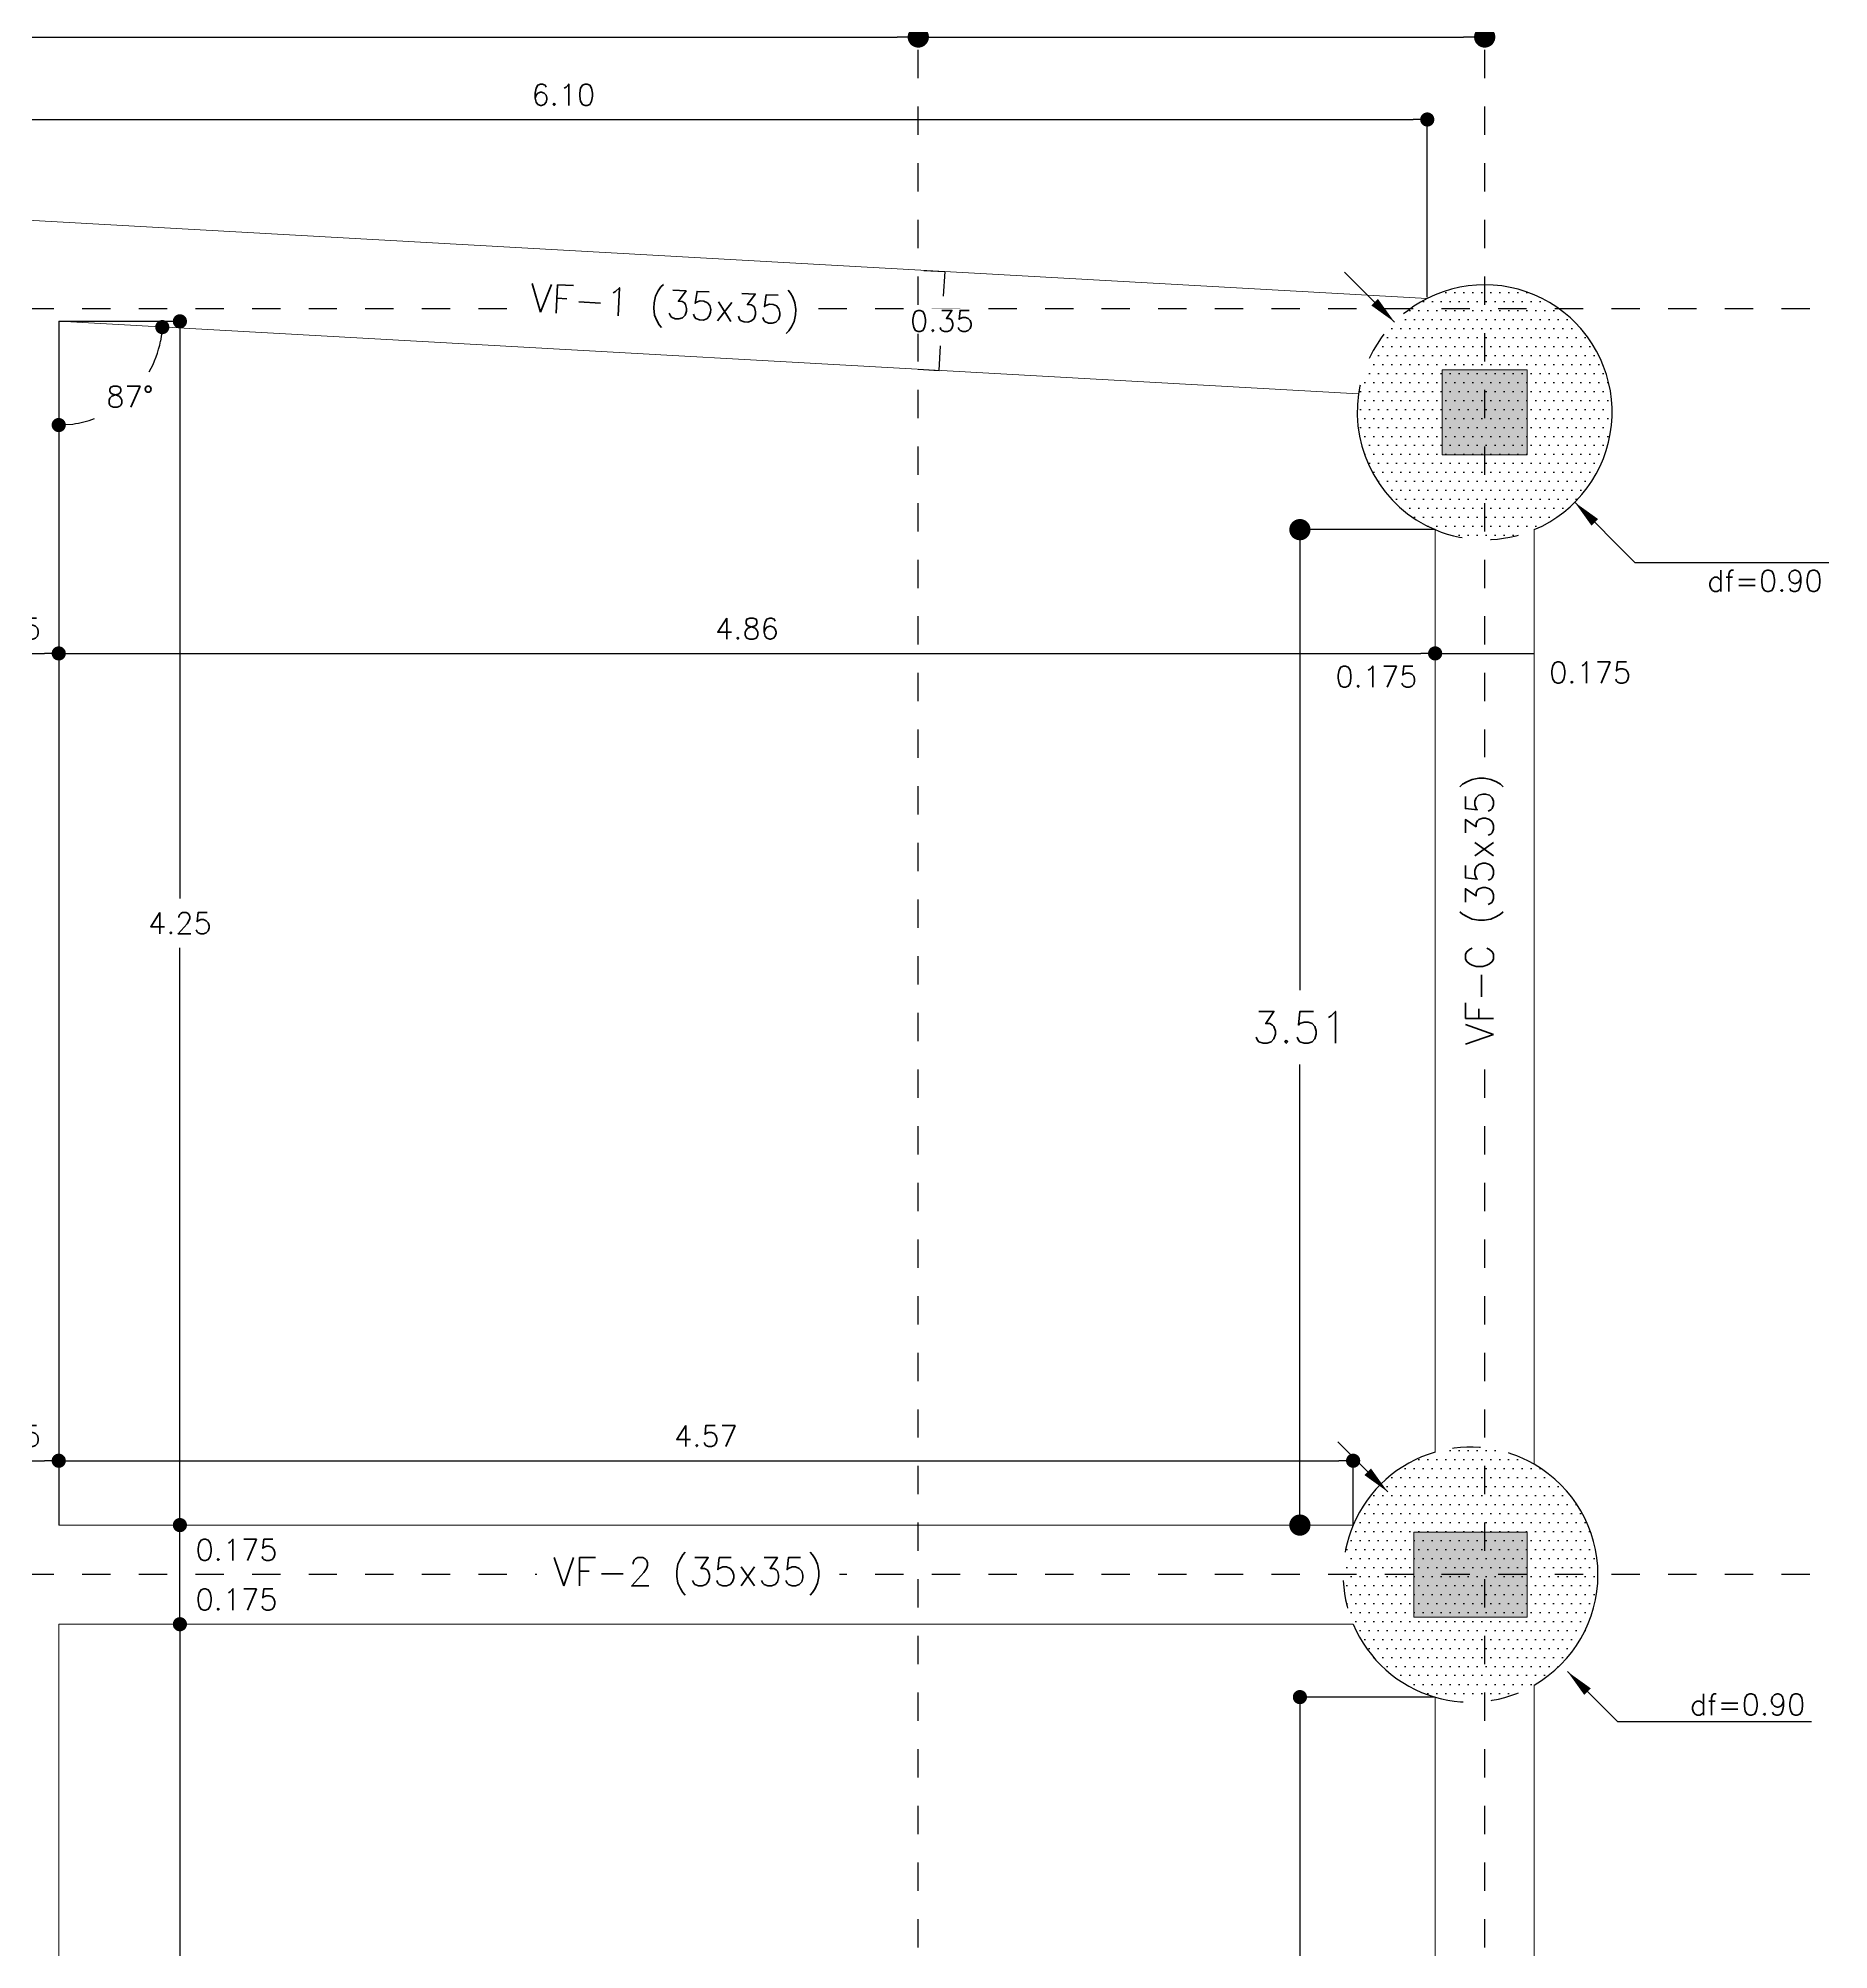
# Model space of a CAD drawing. Header units: millimetres. Extents: x -0.7 to 82.3, y -14.8 to 42.8.
# Drawn here: x 30.61 to 36.93, y 23.87 to 30.62 of the extents above; entities that cross this region are included whole.
import ezdxf
from ezdxf.enums import TextEntityAlignment as Align

# ---------------------------------------------------------------- set-up
doc = ezdxf.new("R2010")
doc.units = ezdxf.units.MM
doc.header["$LTSCALE"] = 0.01
doc.header["$PDMODE"] = 3
doc.linetypes.add('DASHDOT', pattern=[1, 0.5, -0.25, 0, -0.25])
doc.linetypes.add('DASHED2', pattern=[0.375, 0.25, -0.125])
doc.layers.add('FC_COLUMNAS', color=5, linetype='Continuous', lineweight=15)
doc.layers.add('FC_VIGAS', color=2, linetype='Continuous', lineweight=0)
for name, color, linetype in [('FC_COTAS', 1, 'Continuous'), ('FC_COTAS EJES', 1, 'Continuous'), ('FC_EJES', 1, 'DASHDOT'), ('FC_HATCH 252', 252, 'Continuous'), ('FC_HATCH COLUMNAS', 253, 'Continuous'), ('FC_OBSERVACIONES', 7, 'Continuous'), ('FC_PILAS', 5, 'Continuous'), ('FC_PROYECCION', 6, 'DASHED2'), ('FC_R-80', 11, 'Continuous'), ('FC_REVISION', 32, 'Continuous')]:
    doc.layers.add(name, color=color, linetype=linetype)
doc.styles.add('FC_TEXT', font='romans.shx', dxfattribs={"height": 0.002})
doc.styles.add('FC_TEXT1', font='romans.shx')
doc.dimstyles.new('FC_COTAS', dxfattribs={"dimtxt": 0.0015, "dimasz": 0.001, "dimexe": 0, "dimexo": 0, "dimgap": 0.001, "dimtad": 1, "dimtih": 1, "dimtoh": 1, "dimzin": 0, "dimdsep": 46, "dimtxsty": 'FC_TEXT1', "dimblk": 'DOT', "dimcen": 0.09, "dimclrd": 256, "dimclre": 256, "dimclrt": 256, "dimadec": 0, "dimazin": 0, "dimtfac": 1, "dimtix": 1, "dimtmove": 2, "dimatfit": 3, "dimfxl": 1.002, "dimtolj": 1, "dimtzin": 0, "dimlwd": -1, "dimarcsym": 0})
doc.dimstyles.new('FC_COTAS EJES', dxfattribs={"dimtxt": 0.002, "dimasz": 0.0015, "dimexe": 0, "dimexo": 0, "dimgap": 0.001, "dimtad": 1, "dimtih": 1, "dimtoh": 1, "dimzin": 0, "dimdsep": 46, "dimtxsty": 'FC_TEXT1', "dimblk": 'DOT', "dimcen": 0.09, "dimclrd": 256, "dimclre": 256, "dimclrt": 256, "dimadec": 0, "dimazin": 0, "dimtfac": 1, "dimtix": 1, "dimtmove": 2, "dimatfit": 3, "dimfxl": 1.002, "dimtolj": 1, "dimtzin": 0, "dimlwd": -1, "dimarcsym": 0})

# ---------------------------------------------------------------- blocks, each defined once
blk = doc.blocks.new('_Dot')
at = {"color": 0, "linetype": 'ByBlock', "lineweight": -2}
blk.add_line((-0.5, 0), (-1, 0), dxfattribs=at)
at = {"color": 0, "linetype": 'ByBlock', "const_width": 0.5}
blk.add_lwpolyline([(-0.25, 0, 1), (0.25, 0, 1)], format="xyb", close=True, dxfattribs=at)
blk = doc.blocks.new('*D308')
at = {"layer": 'Defpoints', "color": 0, "ltscale": 0.6, "transparency": 16777216}
for p in [(0.5, 0.9592), (5.05, 0.9592), (5.05, 0.9592)]:
    blk.add_point(p, dxfattribs=at)
at = {"layer": 'FC_COTAS EJES', "ltscale": 0.6, "transparency": 16777216}
blk.add_line((0.575, 0.9592), (4.975, 0.9592), dxfattribs=at)
at = {"layer": 'FC_COTAS EJES', "ltscale": 0.6, "transparency": 16777216, "xscale": 0.075, "yscale": 0.075, "zscale": 0.075, "rotation": 180}
blk.add_blockref('_Dot', (0.5, 0.9592), dxfattribs=at)
at = {"layer": 'FC_COTAS EJES', "ltscale": 0.6, "transparency": 16777216, "xscale": 0.075, "yscale": 0.075, "zscale": 0.075}
blk.add_blockref('_Dot', (5.05, 0.9592), dxfattribs=at)
at = {"layer": 'FC_COTAS EJES', "ltscale": 0.6, "transparency": 16777216, "insert": (2.775, 1.0592), "char_height": 0.1, "attachment_point": 5, "style": 'FC_TEXT1'}
blk.add_mtext('\\A1;4.55', dxfattribs=at)
blk = doc.blocks.new('*D309')
at = {"layer": 'Defpoints', "color": 0, "ltscale": 0.6, "transparency": 16777216}
for p in [(5.05, 0.9592), (7.05, 1.003), (7.05, 0.9592)]:
    blk.add_point(p, dxfattribs=at)
at = {"layer": 'FC_COTAS EJES', "ltscale": 0.6, "transparency": 16777216}
blk.add_line((5.125, 0.9592), (6.975, 0.9592), dxfattribs=at)
at = {"layer": 'FC_COTAS EJES', "lineweight": -2, "ltscale": 0.6, "transparency": 16777216}
blk.add_line((7.05, 1.003), (7.05, 0.9592), dxfattribs=at)
at = {"layer": 'FC_COTAS EJES', "ltscale": 0.6, "transparency": 16777216, "xscale": 0.075, "yscale": 0.075, "zscale": 0.075, "rotation": 180}
blk.add_blockref('_Dot', (5.05, 0.9592), dxfattribs=at)
at = {"layer": 'FC_COTAS EJES', "ltscale": 0.6, "transparency": 16777216, "xscale": 0.075, "yscale": 0.075, "zscale": 0.075}
blk.add_blockref('_Dot', (7.05, 0.9592), dxfattribs=at)
at = {"layer": 'FC_COTAS EJES', "ltscale": 0.6, "transparency": 16777216, "insert": (6.05, 1.0592), "char_height": 0.1, "attachment_point": 5, "style": 'FC_TEXT1'}
blk.add_mtext('\\A1;2.00', dxfattribs=at)
blk = doc.blocks.new('*D375')
at = {"layer": 'Defpoints', "color": 0, "ltscale": 0.6, "transparency": 16777216}
for p in [(31.1106, 25.0158), (31.1106, 25.0158), (31.1106, 21.3408)]:
    blk.add_point(p, dxfattribs=at)
at = {"layer": 'FC_COTAS', "ltscale": 0.6, "transparency": 16777216}
for p, q in [((31.1106, 24.9658), (31.1106, 23.2658)), ((31.1106, 21.3908), (31.1106, 23.0908))]:
    blk.add_line(p, q, dxfattribs=at)
at = {"layer": 'FC_COTAS', "ltscale": 0.6, "transparency": 16777216, "xscale": 0.05, "yscale": 0.05, "zscale": 0.05}
for p, rotation in [((31.1106, 25.0158), 90), ((31.1106, 21.3408), 270)]:
    blk.add_blockref('_Dot', p, dxfattribs=dict(at, rotation=rotation))
at = {"layer": 'FC_COTAS', "ltscale": 0.6, "transparency": 16777216, "insert": (31.1106, 23.1783), "char_height": 0.075, "attachment_point": 5, "style": 'FC_TEXT1'}
blk.add_mtext('\\A1;3.675', dxfattribs=at)
blk = doc.blocks.new('*D236')
at = {"layer": 'Defpoints', "color": 0, "ltscale": 0.6, "transparency": 16777216}
for p in [(31.1106, 25.1908), (31.1106, 25.1908), (31.1106, 25.0158)]:
    blk.add_point(p, dxfattribs=at)
at = {"layer": 'FC_COTAS', "ltscale": 0.6, "transparency": 16777216}
blk.add_line((31.1106, 25.0158), (31.1106, 25.1908), dxfattribs=at)
at = {"layer": 'FC_COTAS', "ltscale": 0.6, "transparency": 16777216, "insert": (31.3106, 25.1033), "char_height": 0.075, "attachment_point": 5, "style": 'FC_TEXT1'}
blk.add_mtext('\\A1;0.175', dxfattribs=at)
blk = doc.blocks.new('*D237')
at = {"layer": 'Defpoints', "color": 0, "ltscale": 0.6, "transparency": 16777216}
for p in [(31.1106, 25.3658), (31.1106, 25.3658), (31.1106, 25.1908)]:
    blk.add_point(p, dxfattribs=at)
at = {"layer": 'FC_COTAS', "ltscale": 0.6, "transparency": 16777216}
blk.add_line((31.1106, 25.1908), (31.1106, 25.3658), dxfattribs=at)
at = {"layer": 'FC_COTAS', "ltscale": 0.6, "transparency": 16777216, "insert": (31.3106, 25.2783), "char_height": 0.075, "attachment_point": 5, "style": 'FC_TEXT1'}
blk.add_mtext('\\A1;0.175', dxfattribs=at)
blk = doc.blocks.new('*D238')
at = {"layer": 'Defpoints', "color": 0, "ltscale": 0.6, "transparency": 16777216}
for p in [(30.6828, 29.6161), (31.1106, 29.6161), (31.1106, 25.3658)]:
    blk.add_point(p, dxfattribs=at)
at = {"layer": 'FC_COTAS', "lineweight": -2, "ltscale": 0.6, "transparency": 16777216}
blk.add_line((30.6828, 29.6161), (31.1106, 29.6161), dxfattribs=at)
at = {"layer": 'FC_COTAS', "ltscale": 0.6, "transparency": 16777216}
for p, q in [((31.1106, 29.5661), (31.1106, 27.5785)), ((31.1106, 25.4158), (31.1106, 27.4035))]:
    blk.add_line(p, q, dxfattribs=at)
at = {"layer": 'FC_COTAS', "ltscale": 0.6, "transparency": 16777216, "xscale": 0.05, "yscale": 0.05, "zscale": 0.05}
for p, rotation in [((31.1106, 29.6161), 90), ((31.1106, 25.3658), 270)]:
    blk.add_blockref('_Dot', p, dxfattribs=dict(at, rotation=rotation))
at = {"layer": 'FC_COTAS', "ltscale": 0.6, "transparency": 16777216, "insert": (31.1106, 27.491), "char_height": 0.075, "attachment_point": 5, "style": 'FC_TEXT1'}
blk.add_mtext('\\A1;4.25', dxfattribs=at)
blk = doc.blocks.new('*D343')
at = {"layer": 'Defpoints', "color": 0, "ltscale": 0.6, "transparency": 16777216}
for p in [(30.6828, 29.6161), (30.6828, 29.6161), (35.2724, 29.3599), (30.86, 29.2956), (30.6828, 25.3658)]:
    blk.add_point(p, dxfattribs=at)
at = {"layer": 'FC_COTAS', "ltscale": 0.6, "transparency": 16777216}
for start, end in [(330.81449, 348.97643), (277.82807, 290.23172)]:
    blk.add_arc((30.6828, 29.6161), 0.3662, start, end, dxfattribs=at)
at = {"layer": 'FC_COTAS', "ltscale": 0.6, "transparency": 16777216, "xscale": 0.05, "yscale": 0.05, "zscale": 0.05}
for p, rotation in [((31.0484, 29.5957), 82.89046349652166), ((30.6828, 29.2499), 183.9140349576727)]:
    blk.add_blockref('_Dot', p, dxfattribs=dict(at, rotation=rotation))
at = {"layer": 'FC_COTAS', "ltscale": 0.6, "transparency": 16777216, "insert": (30.9344, 29.35), "char_height": 0.075, "attachment_point": 5, "style": 'FC_TEXT1'}
blk.add_mtext('\\A1;87°', dxfattribs=at)
blk = doc.blocks.new('*D243')
at = {"layer": 'Defpoints', "color": 0, "ltscale": 0.6, "transparency": 16777216}
for p in [(30.3328, 28.4435), (30.6828, 28.4435), (30.6828, 28.4435)]:
    blk.add_point(p, dxfattribs=at)
at = {"layer": 'FC_COTAS', "ltscale": 0.6, "transparency": 16777216}
blk.add_line((30.3828, 28.4435), (30.6328, 28.4435), dxfattribs=at)
at = {"layer": 'FC_COTAS', "ltscale": 0.6, "transparency": 16777216, "xscale": 0.05, "yscale": 0.05, "zscale": 0.05, "rotation": 180}
blk.add_blockref('_Dot', (30.3328, 28.4435), dxfattribs=at)
at = {"layer": 'FC_COTAS', "ltscale": 0.6, "transparency": 16777216, "xscale": 0.05, "yscale": 0.05, "zscale": 0.05}
blk.add_blockref('_Dot', (30.6828, 28.4435), dxfattribs=at)
at = {"layer": 'FC_COTAS', "ltscale": 0.6, "transparency": 16777216, "insert": (30.5078, 28.531), "char_height": 0.075, "attachment_point": 5, "style": 'FC_TEXT1'}
blk.add_mtext('\\A1;0.35', dxfattribs=at)
blk = doc.blocks.new('*D244')
at = {"layer": 'Defpoints', "color": 0, "ltscale": 0.6, "transparency": 16777216}
for p in [(30.6828, 28.4435), (35.5428, 28.4435), (35.5428, 28.4435)]:
    blk.add_point(p, dxfattribs=at)
at = {"layer": 'FC_COTAS', "ltscale": 0.6, "transparency": 16777216}
blk.add_line((30.7328, 28.4435), (35.4928, 28.4435), dxfattribs=at)
at = {"layer": 'FC_COTAS', "ltscale": 0.6, "transparency": 16777216, "xscale": 0.05, "yscale": 0.05, "zscale": 0.05, "rotation": 180}
blk.add_blockref('_Dot', (30.6828, 28.4435), dxfattribs=at)
at = {"layer": 'FC_COTAS', "ltscale": 0.6, "transparency": 16777216, "xscale": 0.05, "yscale": 0.05, "zscale": 0.05}
blk.add_blockref('_Dot', (35.5428, 28.4435), dxfattribs=at)
at = {"layer": 'FC_COTAS', "ltscale": 0.6, "transparency": 16777216, "insert": (33.1128, 28.531), "char_height": 0.075, "attachment_point": 5, "style": 'FC_TEXT1'}
blk.add_mtext('\\A1;4.86', dxfattribs=at)
blk = doc.blocks.new('*D245')
at = {"layer": 'Defpoints', "color": 0, "ltscale": 0.6, "transparency": 16777216}
for p in [(35.5428, 28.4435), (35.7178, 28.4435), (35.7178, 28.4435)]:
    blk.add_point(p, dxfattribs=at)
at = {"layer": 'FC_COTAS', "ltscale": 0.6, "transparency": 16777216}
blk.add_line((35.5428, 28.4435), (35.7178, 28.4435), dxfattribs=at)
at = {"layer": 'FC_COTAS', "ltscale": 0.6, "transparency": 16777216, "insert": (35.3354, 28.3615), "char_height": 0.075, "attachment_point": 5, "style": 'FC_TEXT1'}
blk.add_mtext('\\A1;0.175', dxfattribs=at)
blk = doc.blocks.new('*D246')
at = {"layer": 'Defpoints', "color": 0, "ltscale": 0.6, "transparency": 16777216}
for p in [(35.7178, 28.4435), (35.8928, 28.4435), (35.8928, 28.4435)]:
    blk.add_point(p, dxfattribs=at)
at = {"layer": 'FC_COTAS', "ltscale": 0.6, "transparency": 16777216}
blk.add_line((35.7178, 28.4435), (35.8928, 28.4435), dxfattribs=at)
at = {"layer": 'FC_COTAS', "ltscale": 0.6, "transparency": 16777216, "insert": (36.0903, 28.3764), "char_height": 0.075, "attachment_point": 5, "style": 'FC_TEXT1'}
blk.add_mtext('\\A1;0.175', dxfattribs=at)
blk = doc.blocks.new('*D400')
at = {"layer": 'Defpoints', "color": 0, "ltscale": 0.6, "transparency": 16777216}
for p in [(35.0653, 28.8806), (35.5428, 28.8806), (35.0653, 25.3658)]:
    blk.add_point(p, dxfattribs=at)
at = {"layer": 'FC_COTAS', "lineweight": -2, "ltscale": 0.6, "transparency": 16777216}
blk.add_line((35.5428, 28.8806), (35.0653, 28.8806), dxfattribs=at)
at = {"layer": 'FC_COTAS', "ltscale": 0.6, "transparency": 16777216}
for p, q in [((35.0653, 28.8056), (35.0653, 27.2544)), ((35.0653, 25.4408), (35.0653, 26.9919))]:
    blk.add_line(p, q, dxfattribs=at)
at = {"layer": 'FC_COTAS', "ltscale": 0.6, "transparency": 16777216, "xscale": 0.075, "yscale": 0.075, "zscale": 0.075}
for p, rotation in [((35.0653, 28.8806), 90), ((35.0653, 25.3658), 270)]:
    blk.add_blockref('_Dot', p, dxfattribs=dict(at, rotation=rotation))
at = {"layer": 'FC_COTAS', "ltscale": 0.6, "transparency": 16777216, "insert": (35.0653, 27.1232), "char_height": 0.1125, "attachment_point": 5, "style": 'FC_TEXT1'}
blk.add_mtext('\\A1;3.51', dxfattribs=at)
blk = doc.blocks.new('*D344')
at = {"layer": 'Defpoints', "color": 0, "ltscale": 0.6, "transparency": 16777216}
for p in [(35.515, 30.3287), (29.414, 30.0375), (35.515, 29.7018)]:
    blk.add_point(p, dxfattribs=at)
at = {"layer": 'FC_COTAS', "lineweight": -2, "ltscale": 0.6, "transparency": 16777216}
for p, q in [((29.414, 30.0375), (29.414, 30.3287)), ((35.515, 29.7018), (35.515, 30.3287))]:
    blk.add_line(p, q, dxfattribs=at)
at = {"layer": 'FC_COTAS', "ltscale": 0.6, "transparency": 16777216}
blk.add_line((29.464, 30.3287), (35.465, 30.3287), dxfattribs=at)
at = {"layer": 'FC_COTAS', "ltscale": 0.6, "transparency": 16777216, "xscale": 0.05, "yscale": 0.05, "zscale": 0.05, "rotation": 180}
blk.add_blockref('_Dot', (29.414, 30.3287), dxfattribs=at)
at = {"layer": 'FC_COTAS', "ltscale": 0.6, "transparency": 16777216, "xscale": 0.05, "yscale": 0.05, "zscale": 0.05}
blk.add_blockref('_Dot', (35.515, 30.3287), dxfattribs=at)
at = {"layer": 'FC_COTAS', "ltscale": 0.6, "transparency": 16777216, "insert": (32.4645, 30.4162), "char_height": 0.075, "attachment_point": 5, "style": 'FC_TEXT1'}
blk.add_mtext('\\A1;6.10', dxfattribs=at)
blk = doc.blocks.new('*D341')
at = {"layer": 'Defpoints', "color": 0, "ltscale": 0.6, "transparency": 16777216}
for p in [(30.6828, 25.593), (35.2532, 25.593), (35.2532, 25.3658)]:
    blk.add_point(p, dxfattribs=at)
at = {"layer": 'FC_COTAS', "ltscale": 0.6, "transparency": 16777216}
blk.add_line((30.7328, 25.593), (35.2032, 25.593), dxfattribs=at)
at = {"layer": 'FC_COTAS', "lineweight": -2, "ltscale": 0.6, "transparency": 16777216}
blk.add_line((35.2532, 25.3658), (35.2532, 25.593), dxfattribs=at)
at = {"layer": 'FC_COTAS', "ltscale": 0.6, "transparency": 16777216, "xscale": 0.05, "yscale": 0.05, "zscale": 0.05, "rotation": 180}
blk.add_blockref('_Dot', (30.6828, 25.593), dxfattribs=at)
at = {"layer": 'FC_COTAS', "ltscale": 0.6, "transparency": 16777216, "xscale": 0.05, "yscale": 0.05, "zscale": 0.05}
blk.add_blockref('_Dot', (35.2532, 25.593), dxfattribs=at)
at = {"layer": 'FC_COTAS', "ltscale": 0.6, "transparency": 16777216, "insert": (32.968, 25.6805), "char_height": 0.075, "attachment_point": 5, "style": 'FC_TEXT1'}
blk.add_mtext('\\A1;4.57', dxfattribs=at)
blk = doc.blocks.new('*D267')
at = {"layer": 'Defpoints', "color": 0, "ltscale": 0.6, "transparency": 16777216}
for p in [(30.3328, 25.593), (30.6828, 25.593), (30.6828, 25.593)]:
    blk.add_point(p, dxfattribs=at)
at = {"layer": 'FC_COTAS', "ltscale": 0.6, "transparency": 16777216}
blk.add_line((30.3828, 25.593), (30.6328, 25.593), dxfattribs=at)
at = {"layer": 'FC_COTAS', "ltscale": 0.6, "transparency": 16777216, "xscale": 0.05, "yscale": 0.05, "zscale": 0.05, "rotation": 180}
blk.add_blockref('_Dot', (30.3328, 25.593), dxfattribs=at)
at = {"layer": 'FC_COTAS', "ltscale": 0.6, "transparency": 16777216, "xscale": 0.05, "yscale": 0.05, "zscale": 0.05}
blk.add_blockref('_Dot', (30.6828, 25.593), dxfattribs=at)
at = {"layer": 'FC_COTAS', "ltscale": 0.6, "transparency": 16777216, "insert": (30.5078, 25.6805), "char_height": 0.075, "attachment_point": 5, "style": 'FC_TEXT1'}
blk.add_mtext('\\A1;0.35', dxfattribs=at)
blk = doc.blocks.new('*D302')
at = {"layer": 'Defpoints', "color": 0, "ltscale": 0.6, "transparency": 16777216}
for p in [(33.7373, 29.7961), (33.811, 29.792), (33.7178, 29.4467)]:
    blk.add_point(p, dxfattribs=at)
at = {"layer": 'FC_COTAS', "lineweight": -2, "ltscale": 0.6, "transparency": 16777216}
for p, q in [((33.7373, 29.7961), (33.811, 29.792)), ((33.7178, 29.4467), (33.7914, 29.4426))]:
    blk.add_line(p, q, dxfattribs=at)
at = {"layer": 'FC_COTAS', "ltscale": 0.6, "transparency": 16777216}
for p, q in [((33.811, 29.792), (33.8061, 29.7048)), ((33.7914, 29.4426), (33.7963, 29.5298))]:
    blk.add_line(p, q, dxfattribs=at)
at = {"layer": 'FC_COTAS', "ltscale": 0.6, "transparency": 16777216, "insert": (33.8012, 29.6173), "char_height": 0.075, "attachment_point": 5, "style": 'FC_TEXT1', "bg_fill": 3, "box_fill_scale": 1.1, "bg_fill_color": 256, "bg_fill_true_color": 13158600, "bg_fill_transparency": 0}
blk.add_mtext('\\A1;0.35', dxfattribs=at)
blk = doc.blocks.new('FC_B_Columnas 1 E-1')
at = {"layer": 'FC_HATCH COLUMNAS', "ltscale": 0.6}
h = blk.add_hatch(color=256, dxfattribs=at)
h.dxf.hatch_style = 1
h.paths.add_polyline_path([(0.3, 0), (0, 0), (0, -0.3), (0.3, -0.3)])
h.paths.add_polyline_path([(6.55, -0.3657), (6.55, -0.6657), (6.85, -0.6657), (6.85, -0.3657)])
h.paths.add_polyline_path([(0, -4.47), (0, -4.77), (0.4, -4.77), (0.4, -4.47)])
h.paths.add_polyline_path([(6.85, -4.47), (6.45, -4.47), (6.45, -4.77), (6.85, -4.77)])
h.paths.add_polyline_path([(0, -8.82), (0.3, -8.82), (0.3, -8.52), (0, -8.52)])
h.paths.add_polyline_path([(4.85, -8.52), (4.55, -8.52), (4.55, -8.82), (4.85, -8.82)])
h.paths.add_polyline_path([(0.3, -12.57), (0, -12.57), (0, -12.87), (0.3, -12.87)])
h.paths.add_polyline_path([(4.55, -12.57), (4.55, -12.87), (4.85, -12.87), (4.85, -12.57)])
h.paths.add_polyline_path([(0.3, -16.53), (0, -16.53), (0, -16.83), (0.3, -16.83)])
h.paths.add_polyline_path([(4.55, -16.83), (4.85, -16.83), (4.85, -16.53), (4.55, -16.53)])
at = {"layer": 'FC_COLUMNAS', "ltscale": 0.6}
for points in [[(6.85, -0.3657), (6.55, -0.3657), (6.55, -0.6657), (6.85, -0.6657)], [(6.85, -4.77), (6.45, -4.77), (6.45, -4.47), (6.85, -4.47)]]:
    blk.add_lwpolyline(points, close=True, dxfattribs=at)
blk = doc.blocks.new('*D391')
at = {"layer": 'Defpoints', "color": 0, "ltscale": 0.6, "transparency": 16777216}
for p in [(35.5428, 24.7585), (35.0653, 21.6457), (35.5428, 21.6457)]:
    blk.add_point(p, dxfattribs=at)
at = {"layer": 'FC_COTAS', "lineweight": -2, "ltscale": 0.6, "transparency": 16777216}
for p, q in [((35.5428, 24.7585), (35.0653, 24.7585)), ((35.5428, 21.6457), (35.0653, 21.6457))]:
    blk.add_line(p, q, dxfattribs=at)
at = {"layer": 'FC_COTAS', "ltscale": 0.6, "transparency": 16777216}
for p, q in [((35.0653, 24.7085), (35.0653, 23.2896)), ((35.0653, 21.6957), (35.0653, 23.1146))]:
    blk.add_line(p, q, dxfattribs=at)
at = {"layer": 'FC_COTAS', "ltscale": 0.6, "transparency": 16777216, "xscale": 0.05, "yscale": 0.05, "zscale": 0.05}
for p, rotation in [((35.0653, 24.7585), 90), ((35.0653, 21.6457), 270)]:
    blk.add_blockref('_Dot', p, dxfattribs=dict(at, rotation=rotation))
at = {"layer": 'FC_COTAS', "ltscale": 0.6, "transparency": 16777216, "insert": (35.0653, 23.2021), "char_height": 0.075, "attachment_point": 5, "style": 'FC_TEXT1'}
blk.add_mtext('\\A1;3.11', dxfattribs=at)
blk = doc.blocks.new('*U303')
at = {"layer": 'FC_R-80', "ltscale": 0.6, "style": 'FC_TEXT1'}
blk.add_attdef('DC=X.XX', text='', height=0.0015, dxfattribs=at).set_placement((-0.01523, -0.01311), align=Align.BOTTOM_RIGHT)
at = {"layer": 'FC_COTAS'}
for points in [[(0.00636, 0.00636), (0.0099, 0.0099)], [(-0.00636, -0.00636), (-0.0106, -0.0106), (-0.0243, -0.0106)]]:
    blk.add_leader(points, dimstyle='FC_COTAS EJES', override={"dimscale": 1, "dimasz": 0.002, "dimgap": 0.001, "dimtad": 0}, dxfattribs=at)
blk = doc.blocks.new('FC_B_Ejes 2 E-1')
at = {"layer": 'FC_EJES', "ltscale": 0.6}
for points in [[(5.05, -17.1863), (5.05, 1.3092)], [(7.05, -17.1863), (7.05, 1.3092)], [(8.1975, 0), (-1.2, 0)], [(8.1975, -4.47), (-1.2, -4.47)]]:
    blk.add_lwpolyline(points, dxfattribs=at)
at = {"layer": 'FC_COTAS EJES', "ltscale": 0.6}
for base, p1, p2, picture, middle in [((5.05, 0.9592), (0.5, 0.9592), (5.05, 0.9592), '*D308', (2.775, 1.0592)), ((7.05, 0.9592), (5.05, 0.9592), (7.05, 1.003), '*D309', (6.05, 1.0592))]:
    dim = blk.add_linear_dim(base=base, p1=p1, p2=p2, dimstyle='FC_COTAS EJES', override={"dimscale": 0, "dimtix": 1, "dimtofl": 1, "dimtmove": 2, "dimatfit": 3}, dxfattribs=at)
    dim.commit()
    dim.dimension.update_dxf_attribs({"geometry": picture, "text_midpoint": middle})
blk = doc.blocks.new('*U392')
at = {"layer": 'FC_R-80', "ltscale": 0.6, "style": 'FC_TEXT1'}
blk.add_attdef('DC=X.XX', text='', height=0.0015, dxfattribs=at).set_placement((-0.0145, -0.00988), align=Align.BOTTOM_RIGHT)
at = {"layer": 'FC_COTAS'}
for points in [[(0.00635, 0.00635), (0.00988, 0.00988)], [(-0.00635, -0.00635), (-0.00988, -0.00988), (-0.02357, -0.00988)]]:
    blk.add_leader(points, dimstyle='FC_COTAS EJES', override={"dimscale": 1, "dimasz": 0.002, "dimgap": 0.001, "dimtad": 0}, dxfattribs=at)

msp = doc.modelspace()

# ---------------------------------------------------------------- hatches: boundary and pattern name
at = {"layer": 'FC_HATCH 252', "ltscale": 1.5}
h = msp.add_hatch(dxfattribs=at)
h.set_pattern_fill('DOTS', color=256, scale=0.02)
h.set_pattern_definition([(0, (-24.1413, -1e-09), (0.015875, 0.03175), [0, -0.03175])])
edge = h.paths.add_edge_path()
edge.add_arc((35.7178, 29.2951), 0.45, 0, 360)
h = msp.add_hatch(dxfattribs=at)
h.set_pattern_fill('DOTS', color=256, scale=0.02)
h.set_pattern_definition([(0, (-18.696528, -4.47), (0.015875, 0.03175), [0, -0.03175])])
edge = h.paths.add_edge_path()
edge.add_arc((35.6678, 25.1908), 0.45, 0, 360)

# ---------------------------------------------------------------- linework, layer by layer
at = {"layer": 'FC_OBSERVACIONES', "ltscale": 0.6}
msp.add_lwpolyline([(30.6828, 29.6161), (30.6828, 25.3658)], dxfattribs=at)
at = {"layer": 'FC_PILAS', "ltscale": 0.6}
for centre, start, end in [((35.7178, 29.2951), 292.88538, 116.77854), ((35.7178, 29.2951), 171.72867, 247.11462), ((35.6678, 25.1908), 106.12762, 157.11462), ((35.6678, 25.1908), 300, 60), ((35.6678, 25.1908), 202.88538, 253.87238)]:
    msp.add_arc(centre, 0.45, start, end, dxfattribs=at)
at = {"layer": 'FC_PROYECCION', "ltscale": 0.6}
for centre, start, end in [((35.7178, 29.2951), 116.77854, 171.72867), ((35.7178, 29.2951), 247.11462, 292.88538), ((35.6678, 25.1908), 60, 106.12762), ((35.6678, 25.1908), 157.11692, 202.88308), ((35.6678, 25.1908), 253.87238, 300)]:
    msp.add_arc(centre, 0.45, start, end, dxfattribs=at)
at = {"layer": 'FC_VIGAS', "ltscale": 0.6}
for points in [[(29.414, 30.0375), (35.515, 29.6969)], [(35.2532, 25.3658), (30.6828, 25.3658), (30.6828, 29.6161), (35.2724, 29.3599)], [(35.5428, 25.6231), (35.5428, 28.8806)], [(35.8928, 25.5805), (35.8928, 28.8806)], [(33.3146, 21.3408), (30.6828, 21.3408), (30.6828, 25.0158), (35.2532, 25.0158)], [(35.8928, 21.6457), (35.8928, 24.8011)], [(35.5428, 24.7585), (35.5428, 21.6457)]]:
    msp.add_lwpolyline(points, dxfattribs=at)
msp.add_lwpolyline([(32.075, 29.8889), (32.075, 29.8889)], close=True, dxfattribs=at)

# ---------------------------------------------------------------- block references
at = {"layer": 'FC_COTAS', "ltscale": 0.6}
ref = msp.add_blockref('*U303', (35.7178, 29.2951), dxfattribs=dict(at, xscale=-50, yscale=50, zscale=50))
ref.add_attrib('DC=X.XX', 'df=0.90', dxfattribs={"layer": 'FC_R-80', "ltscale": 0.6, "height": 0.075, "style": 'FC_TEXT1'}).set_placement((36.9112, 28.6397), align=Align.BOTTOM_RIGHT)
ref = msp.add_blockref('*U392', (35.6928, 25.1658), dxfattribs=dict(at, xscale=-50, yscale=50, zscale=50))
ref.add_attrib('DC=X.XX', 'df=0.90', dxfattribs={"layer": 'FC_R-80', "ltscale": 0.6, "height": 0.075, "style": 'FC_TEXT1'}).set_placement((36.8499, 24.6721), align=Align.BOTTOM_RIGHT)
at = {"layer": 'FC_EJES'}
msp.add_blockref('FC_B_Ejes 2 E-1', (28.6678, 29.6608), dxfattribs=at)

# ---------------------------------------------------------------- dimensions: what is measured, and where the dimension line sits
at = {"layer": 'FC_COTAS', "ltscale": 0.6}
for base, p1, p2, override, picture, middle in [((31.1106, 29.6161), (31.1106, 25.3658), (30.6828, 29.6161), {"dimscale": 0, "dimtix": 1, "dimtofl": 1, "dimtmove": 2, "dimatfit": 3}, '*D238', (31.1106, 27.491)), ((35.0653, 28.8806), (35.0653, 25.3658), (35.5428, 28.8806), {"dimscale": 0, "dimtix": 1, "dimtofl": 1, "dimtmove": 2, "dimatfit": 3}, '*D400', (35.0653, 27.1232)), ((31.1106, 25.0158), (31.1106, 21.3408), (31.1106, 25.0158), {"dimscale": 0, "dimdec": 3, "dimtix": 1, "dimtofl": 1, "dimtmove": 2, "dimatfit": 3}, '*D375', (31.1106, 23.1783)), ((35.0653, 21.6457), (35.5428, 24.7585), (35.5428, 21.6457), {"dimscale": 0, "dimtix": 1, "dimtofl": 1, "dimtmove": 2, "dimatfit": 3}, '*D391', (35.0653, 23.2021))]:
    dim = msp.add_linear_dim(base=base, p1=p1, p2=p2, angle=90, dimstyle='FC_COTAS', override=override, dxfattribs=at)
    dim.commit()
    dim.dimension.update_dxf_attribs({"geometry": picture, "text_midpoint": middle})
for base, p1, p2, picture, middle in [((30.6828, 28.4435), (30.3328, 28.4435), (30.6828, 28.4435), '*D243', (30.5078, 28.531)), ((35.5428, 28.4435), (30.6828, 28.4435), (35.5428, 28.4435), '*D244', (33.1128, 28.531)), ((30.6828, 25.593), (30.3328, 25.593), (30.6828, 25.593), '*D267', (30.5078, 25.6805)), ((35.2532, 25.593), (30.6828, 25.593), (35.2532, 25.3658), '*D341', (32.968, 25.6805))]:
    dim = msp.add_linear_dim(base=base, p1=p1, p2=p2, dimstyle='FC_COTAS', override={"dimscale": 0, "dimtix": 1, "dimtofl": 1, "dimtmove": 2, "dimatfit": 3}, dxfattribs=at)
    dim.commit()
    dim.dimension.update_dxf_attribs({"geometry": picture, "text_midpoint": middle})
for base, p1, p2, picture, middle in [((35.7178, 28.4435), (35.5428, 28.4435), (35.7178, 28.4435), '*D245', (35.3354, 28.3615)), ((35.8928, 28.4435), (35.7178, 28.4435), (35.8928, 28.4435), '*D246', (36.0903, 28.3764))]:
    dim = msp.add_linear_dim(base=base, p1=p1, p2=p2, dimstyle='FC_COTAS', override={"dimscale": 0, "dimdec": 3, "dimtix": 1, "dimtofl": 1, "dimtmove": 2, "dimatfit": 3}, dxfattribs=at)
    dim.commit()
    dim.dimension.update_dxf_attribs({"geometry": picture, "text_midpoint": middle, "dimtype": 128})
for base, p1, p2, picture, middle in [((31.1106, 25.3658), (31.1106, 25.1908), (31.1106, 25.3658), '*D237', (31.3106, 25.2783)), ((31.1106, 25.1908), (31.1106, 25.0158), (31.1106, 25.1908), '*D236', (31.3106, 25.1033))]:
    dim = msp.add_linear_dim(base=base, p1=p1, p2=p2, angle=90, dimstyle='FC_COTAS', override={"dimscale": 0, "dimdec": 3, "dimtix": 1, "dimtofl": 1, "dimtmove": 2, "dimatfit": 3}, dxfattribs=at)
    dim.commit()
    dim.dimension.update_dxf_attribs({"geometry": picture, "text_midpoint": middle, "dimtype": 128})

# ---------------------------------------------------------------- next in the draw order: texts
at = {"layer": 'FC_R-80', "char_height": 0.1, "attachment_point": 5, "style": 'FC_TEXT', "bg_fill": 3, "box_fill_scale": 1, "bg_fill_color": 256, "bg_fill_transparency": 0}
for s, insert, width, rotation in [('VF-1 (35x35)', (32.8244, 29.6604), 1.067667, 357.28106), ('VF-C (35x35)', (35.7161, 27.5399), 1.072429, 90)]:
    msp.add_mtext(s, dxfattribs=dict(at, insert=insert, width=width, rotation=rotation))
at = {"layer": 'FC_R-80', "insert": (32.9055, 25.1845), "char_height": 0.1, "width": 1.067667, "attachment_point": 5, "style": 'FC_TEXT', "bg_fill": 3, "box_fill_scale": 1, "bg_fill_color": 256, "bg_fill_transparency": 0}
msp.add_mtext('VF-2 (35x35)', dxfattribs=at)

# ---------------------------------------------------------------- next in the draw order: dimensions: what is measured, and where the dimension line sits
at = {"layer": 'FC_COTAS', "ltscale": 0.6}
dim = msp.add_linear_dim(base=(35.515, 30.3287), p1=(29.414, 30.0375), p2=(35.515, 29.7018), dimstyle='FC_COTAS', override={"dimscale": 0, "dimtix": 1, "dimtofl": 1, "dimtmove": 2, "dimatfit": 3}, dxfattribs=at)
dim.commit()
dim.dimension.update_dxf_attribs({"geometry": '*D344', "text_midpoint": (32.4645, 30.4162)})
dim = msp.add_angular_dim_2l(base=(30.86, 29.2956), line1=((30.6828, 29.6161), (35.2724, 29.3599)), line2=((30.6828, 25.3658), (30.6828, 29.6161)), dimstyle='FC_COTAS', override={"dimscale": 0, "dimtix": 1, "dimtofl": 1, "dimtmove": 2, "dimatfit": 3}, dxfattribs=at)
dim.commit()
dim.dimension.update_dxf_attribs({"geometry": '*D343', "text_midpoint": (30.9344, 29.35)})

# ---------------------------------------------------------------- next in the draw order: dimensions: what is measured, and where the dimension line sits
dim = msp.add_aligned_dim(p1=(33.7178, 29.4467), p2=(33.7373, 29.7961), distance=-0.0738, dimstyle='FC_COTAS', override={"dimscale": 0, "dimtix": 1, "dimtofl": 1, "dimtmove": 2, "dimatfit": 3, "dimtfill": 1}, dxfattribs=at)
dim.commit()
dim.dimension.update_dxf_attribs({"geometry": '*D302', "text_midpoint": (33.8012, 29.6173)})

# ---------------------------------------------------------------- next in the draw order: block references
at = {"layer": 'FC_REVISION'}
msp.add_blockref('FC_B_Columnas 1 E-1', (29.0178, 29.8108), dxfattribs=at)

doc.saveas('drawing.dxf')
